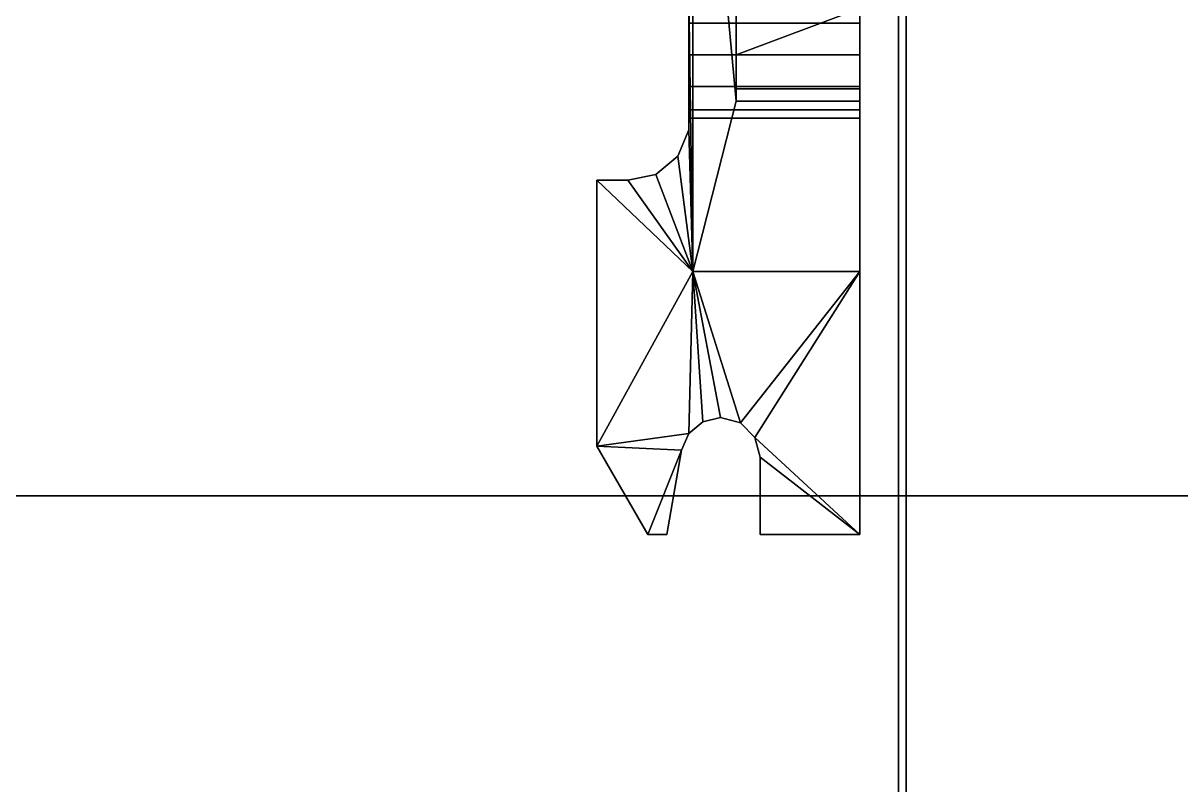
# Model space of a CAD drawing. Extents: x -1998 to 40, y -600 to 0.
# Drawn here: x -1028.88 to -991.46, y -421.34 to -396.73 of the extents above; entities that cross this region are included whole.
import ezdxf

# ---------------------------------------------------------------- set-up
doc = ezdxf.new("R2010")
doc.units = 0

# ---------------------------------------------------------------- blocks, each defined once
blk = doc.blocks.new('rack tv terrero.bajo.Suelo1', base_point=(20, 20))
at = {"layer": 'e-cerezo locarno H1632', "color": 0}
for points in [[(20, 20), (20, 432), (1500, 432), (1500, 20)], [(20, 20, 18), (20, 432, 18), (1500, 432, 18), (1500, 20, 18)]]:
    blk.add_3dface(points, dxfattribs=at)
blk = doc.blocks.new('rack tv terrero.bajo.Suelo')
at = {"layer": 'e-cerezo locarno H1632'}
blk.add_blockref('rack tv terrero.bajo.Suelo1', (20, 20), dxfattribs=at)
blk = doc.blocks.new('rack tv terrero.bajo.Techo1', base_point=(1500, 0, 600))
at = {"layer": 'e-cerezo locarno H1632', "color": 0}
for points in [[(1500, 0, 600), (1500, 432, 600), (0, 432, 600), (0, 0, 600)], [(1500, 0, 582), (1500, 432, 582), (0, 432, 582), (0, 0, 582)]]:
    blk.add_3dface(points, dxfattribs=at)
blk = doc.blocks.new('rack tv terrero.bajo.Techo')
at = {"layer": 'e-cerezo locarno H1632'}
blk.add_blockref('rack tv terrero.bajo.Techo1', (1500, 0, 600), dxfattribs=at)
blk = doc.blocks.new('rack tv terrero.bajo.Est  F [1]1', base_point=(38, 20, 404))
at = {"layer": 'e-cerezo locarno H1632', "color": 0}
for points in [[(38, 20, 404), (1482, 20, 404), (1482, 432, 404), (38, 432, 404)], [(38, 20, 422), (1482, 20, 422), (1482, 432, 422), (38, 432, 422)]]:
    blk.add_3dface(points, dxfattribs=at)
blk = doc.blocks.new('rack tv terrero.bajo.Est  F [1]')
at = {"layer": 'e-cerezo locarno H1632'}
blk.add_blockref('rack tv terrero.bajo.Est  F [1]1', (38, 20, 404), dxfattribs=at)
blk = doc.blocks.new('rack tv terrero.bajo.Div V [2]1', base_point=(997.667, 20, 404))
at = {"layer": 'e-cerezo locarno H1632', "color": 0}
for points in [[(997.667, 20, 404), (997.667, 20, 18), (997.667, 432, 18), (997.667, 432, 404)], [(997.667, 20, 18), (1015.667, 20, 18), (1015.667, 432, 18), (997.667, 432, 18)], [(997.667, 432, 404), (1015.667, 432, 404), (1015.667, 20, 404), (997.667, 20, 404)]]:
    blk.add_3dface(points, dxfattribs=at)
blk = doc.blocks.new('rack tv terrero.bajo.Div V [2]4', base_point=(996.167, 62.75, 327.5))
at = {"layer": 'ACCESSORY', "color": 0, "invisible_edges": 8}
for points in [[(990.633, 54.667, 307.5), (990.767, 73.25, 307.5), (990.767, 45.25, 307.5), (990.633, 54.667, 307.5)], [(990.767, 73.25, 296.5), (990.633, 54.667, 296.5), (990.767, 45.25, 296.5), (990.767, 73.25, 296.5)], [(990.767, 73.25, 307.5), (990.767, 65.75, 310.5), (990.767, 45.25, 307.5), (990.767, 73.25, 307.5)], [(990.767, 73.25, 296.5), (990.767, 45.25, 296.5), (990.767, 65.75, 293.5), (990.767, 73.25, 296.5)], [(992.167, 50.75, 310.5), (990.767, 45.25, 310.5), (990.767, 65.75, 310.5), (992.167, 50.75, 310.5)], [(990.767, 45.25, 310.5), (990.767, 45.25, 307.5), (990.767, 65.75, 310.5), (990.767, 45.25, 310.5)], [(992.167, 65.75, 310.5), (992.167, 50.75, 310.5), (990.767, 65.75, 310.5), (992.167, 65.75, 310.5)], [(990.767, 45.25, 296.5), (990.767, 45.25, 293.5), (990.767, 65.75, 293.5), (990.767, 45.25, 296.5)], [(992.167, 65.75, 293.5), (990.767, 65.75, 293.5), (992.167, 50.75, 293.5), (992.167, 65.75, 293.5)], [(990.767, 65.75, 293.5), (990.767, 45.25, 293.5), (992.167, 50.75, 293.5), (990.767, 65.75, 293.5)], [(992.167, 65.75, 310.5), (992.167, 58.25, 313.25), (992.167, 50.75, 310.5), (992.167, 65.75, 310.5)], [(992.167, 50.75, 293.5), (992.167, 58.25, 290.75), (992.167, 65.75, 293.5), (992.167, 50.75, 293.5)], [(992.167, 58.25, 313.25), (992.167, 55.875, 313.886), (992.167, 50.75, 310.5), (992.167, 58.25, 313.25)], [(992.167, 55.875, 290.114), (992.167, 58.25, 290.75), (992.167, 50.75, 293.5), (992.167, 55.875, 290.114)], [(996.167, 52.25, 327.098), (996.167, 53.75, 327.5), (996.167, 56.7, 320.685), (996.167, 52.25, 327.098)], [(996.167, 51.152, 326), (996.167, 52.25, 327.098), (996.167, 56.7, 320.685), (996.167, 51.152, 326)], [(996.167, 51.152, 326), (996.167, 56.7, 320.685), (996.167, 50.75, 324.5), (996.167, 51.152, 326)], [(996.167, 56.7, 320.685), (996.167, 55.565, 319.55), (996.167, 50.75, 324.5), (996.167, 56.7, 320.685)], [(996.167, 55.565, 316.45), (996.167, 56.7, 315.315), (996.167, 50.75, 310.5), (996.167, 55.565, 316.45)], [(996.167, 50.75, 310.5), (996.167, 56.7, 315.315), (996.167, 53.275, 305.775), (996.167, 50.75, 310.5)], [(996.167, 53.275, 298.225), (996.167, 56.7, 288.685), (996.167, 50.75, 293.5), (996.167, 53.275, 298.225)], [(996.167, 56.7, 288.685), (996.167, 55.565, 287.55), (996.167, 50.75, 293.5), (996.167, 56.7, 288.685)], [(996.167, 55.565, 284.45), (996.167, 56.7, 283.315), (996.167, 50.75, 279.5), (996.167, 55.565, 284.45)], [(996.167, 50.75, 279.5), (996.167, 56.7, 283.315), (996.167, 53.75, 276.5), (996.167, 50.75, 279.5)], [(992.167, 52.25, 327.098), (992.167, 55.875, 322.114), (992.167, 53.75, 327.5), (992.167, 52.25, 327.098)], [(992.167, 52.25, 327.098), (992.167, 51.152, 326), (992.167, 55.875, 322.114), (992.167, 52.25, 327.098)], [(992.167, 51.152, 326), (992.167, 50.75, 324.5), (992.167, 55.875, 322.114), (992.167, 51.152, 326)], [(992.167, 54.136, 320.375), (992.167, 55.875, 322.114), (992.167, 50.75, 324.5), (992.167, 54.136, 320.375)], [(992.167, 55.875, 313.886), (992.167, 54.136, 315.625), (992.167, 50.75, 310.5), (992.167, 55.875, 313.886)], [(992.167, 54.136, 288.375), (992.167, 55.875, 290.114), (992.167, 50.75, 293.5), (992.167, 54.136, 288.375)], [(992.167, 55.875, 281.886), (992.167, 54.136, 283.625), (992.167, 50.75, 279.5), (992.167, 55.875, 281.886)], [(992.167, 51.152, 278), (992.167, 55.875, 281.886), (992.167, 50.75, 279.5), (992.167, 51.152, 278)], [(992.167, 51.152, 278), (992.167, 52.25, 276.902), (992.167, 55.875, 281.886), (992.167, 51.152, 278)], [(992.167, 52.25, 276.902), (992.167, 53.75, 276.5), (992.167, 55.875, 281.886), (992.167, 52.25, 276.902)], [(996.167, 55.565, 319.55), (996.167, 55.15, 318), (996.167, 50.75, 324.5), (996.167, 55.565, 319.55)], [(996.167, 55.15, 318), (996.167, 55.565, 316.45), (996.167, 50.75, 310.5), (996.167, 55.15, 318)], [(996.167, 50.75, 293.5), (996.167, 55.565, 287.55), (996.167, 55.15, 286), (996.167, 50.75, 293.5)], [(996.167, 55.15, 286), (996.167, 55.565, 284.45), (996.167, 50.75, 279.5), (996.167, 55.15, 286)], [(996.167, 50.75, 324.5), (996.167, 55.15, 318), (996.167, 50.75, 310.5), (996.167, 50.75, 324.5)], [(996.167, 50.75, 293.5), (996.167, 55.15, 286), (996.167, 50.75, 279.5), (996.167, 50.75, 293.5)], [(990.633, 49.833, 307.5), (990.633, 54.667, 307.5), (990.767, 45.25, 307.5), (990.633, 49.833, 307.5)], [(990.633, 49.833, 307.5), (990.633, 52.25, 306.05), (990.633, 54.667, 307.5), (990.633, 49.833, 307.5)], [(990.633, 52.25, 306.05), (990.633, 53.275, 305.775), (990.633, 54.667, 307.5), (990.633, 52.25, 306.05)], [(990.633, 53.275, 298.225), (990.633, 52.25, 297.95), (990.633, 54.667, 296.5), (990.633, 53.275, 298.225)], [(990.633, 54.667, 296.5), (990.633, 52.25, 297.95), (990.633, 49.833, 296.5), (990.633, 54.667, 296.5)], [(990.633, 54.667, 296.5), (990.633, 49.833, 296.5), (990.767, 45.25, 296.5), (990.633, 54.667, 296.5)], [(992.167, 53.5, 318), (992.167, 54.136, 320.375), (992.167, 50.75, 324.5), (992.167, 53.5, 318)], [(992.167, 54.136, 315.625), (992.167, 53.5, 318), (992.167, 50.75, 310.5), (992.167, 54.136, 315.625)], [(992.167, 53.5, 286), (992.167, 54.136, 288.375), (992.167, 50.75, 293.5), (992.167, 53.5, 286)], [(992.167, 54.136, 283.625), (992.167, 53.5, 286), (992.167, 50.75, 279.5), (992.167, 54.136, 283.625)], [(992.167, 53.75, 327.5), (996.167, 53.75, 327.5), (992.167, 52.25, 327.098), (992.167, 53.75, 327.5)], [(996.167, 53.75, 327.5), (996.167, 52.25, 327.098), (992.167, 52.25, 327.098), (996.167, 53.75, 327.5)], [(996.167, 51.152, 278), (996.167, 50.75, 279.5), (996.167, 53.75, 276.5), (996.167, 51.152, 278)], [(996.167, 52.25, 276.902), (996.167, 51.152, 278), (996.167, 53.75, 276.5), (996.167, 52.25, 276.902)], [(992.167, 50.75, 310.5), (992.167, 53.5, 318), (992.167, 50.75, 324.5), (992.167, 50.75, 310.5)], [(992.167, 50.75, 279.5), (992.167, 53.5, 286), (992.167, 50.75, 293.5), (992.167, 50.75, 279.5)], [(996.167, 52.25, 306.05), (996.167, 50.75, 310.5), (996.167, 53.275, 305.775), (996.167, 52.25, 306.05)], [(996.167, 53.275, 298.225), (996.167, 50.75, 293.5), (996.167, 52.25, 297.95), (996.167, 53.275, 298.225)], [(990.633, 51.225, 305.775), (990.633, 52.25, 306.05), (990.633, 49.833, 307.5), (990.633, 51.225, 305.775)], [(990.633, 52.25, 297.95), (990.633, 51.225, 298.225), (990.633, 49.833, 296.5), (990.633, 52.25, 297.95)], [(996.167, 52.25, 306.05), (996.167, 51.225, 305.775), (996.167, 50.75, 310.5), (996.167, 52.25, 306.05)], [(996.167, 52.25, 297.95), (996.167, 50.75, 293.5), (996.167, 51.225, 298.225), (996.167, 52.25, 297.95)], [(990.633, 50.475, 305.025), (990.633, 51.225, 305.775), (990.633, 49.833, 307.5), (990.633, 50.475, 305.025)], [(990.633, 50.475, 298.975), (990.633, 49.833, 296.5), (990.633, 51.225, 298.225), (990.633, 50.475, 298.975)], [(996.167, 50.75, 310.5), (996.167, 51.225, 305.775), (996.167, 45.25, 307.5), (996.167, 50.75, 310.5)], [(996.167, 51.225, 305.775), (996.167, 50.475, 305.025), (996.167, 45.25, 307.5), (996.167, 51.225, 305.775)], [(996.167, 50.475, 298.975), (996.167, 51.225, 298.225), (996.167, 45.25, 296.5), (996.167, 50.475, 298.975)], [(996.167, 45.25, 296.5), (996.167, 51.225, 298.225), (996.167, 50.75, 293.5), (996.167, 45.25, 296.5)], [(996.167, 45.25, 310.5), (996.167, 50.75, 310.5), (996.167, 45.25, 307.5), (996.167, 45.25, 310.5)], [(996.167, 45.25, 293.5), (996.167, 45.25, 296.5), (996.167, 50.75, 293.5), (996.167, 45.25, 293.5)], [(990.633, 50.2, 304), (990.633, 50.475, 305.025), (990.633, 49.833, 307.5), (990.633, 50.2, 304)], [(990.633, 50.475, 298.975), (990.633, 50.2, 300), (990.633, 49.833, 296.5), (990.633, 50.475, 298.975)], [(990.633, 49.833, 296.5), (990.633, 50.2, 304), (990.633, 49.833, 307.5), (990.633, 49.833, 296.5)], [(990.633, 50.2, 304), (990.633, 49.833, 296.5), (990.633, 50.2, 300), (990.633, 50.2, 304)], [(996.167, 50.2, 304), (996.167, 45.25, 307.5), (996.167, 50.475, 305.025), (996.167, 50.2, 304)], [(996.167, 50.2, 300), (996.167, 50.475, 298.975), (996.167, 45.25, 296.5), (996.167, 50.2, 300)], [(996.167, 50.2, 304), (996.167, 45.25, 296.5), (996.167, 45.25, 307.5), (996.167, 50.2, 304)], [(996.167, 50.2, 304), (996.167, 50.2, 300), (996.167, 45.25, 296.5), (996.167, 50.2, 304)], [(990.283, 48.977, 307.5), (990.633, 49.833, 307.5), (990.767, 45.25, 307.5), (990.283, 48.977, 307.5)], [(990.633, 49.833, 296.5), (990.283, 48.977, 296.5), (990.767, 45.25, 296.5), (990.633, 49.833, 296.5)], [(989.572, 48.387, 307.5), (990.283, 48.977, 307.5), (990.767, 45.25, 307.5), (989.572, 48.387, 307.5)], [(990.283, 48.977, 296.5), (989.572, 48.387, 296.5), (990.767, 45.25, 296.5), (990.283, 48.977, 296.5)], [(988.667, 48.2, 307.5), (989.572, 48.387, 307.5), (990.767, 45.25, 307.5), (988.667, 48.2, 307.5)], [(989.572, 48.387, 296.5), (988.667, 48.2, 296.5), (990.767, 45.25, 296.5), (989.572, 48.387, 296.5)], [(987.667, 48.2, 307.5), (990.767, 45.25, 307.5), (987.667, 39.608, 307.5), (987.667, 48.2, 307.5)], [(987.667, 48.2, 296.5), (987.667, 48.2, 307.5), (987.667, 39.608, 307.5), (987.667, 48.2, 296.5)], [(987.667, 48.2, 307.5), (988.667, 48.2, 307.5), (990.767, 45.25, 307.5), (987.667, 48.2, 307.5)], [(987.667, 39.608, 296.5), (987.667, 48.2, 296.5), (987.667, 39.608, 307.5), (987.667, 39.608, 296.5)], [(987.667, 48.2, 296.5), (987.667, 39.608, 296.5), (990.767, 45.25, 296.5), (987.667, 48.2, 296.5)], [(988.667, 48.2, 296.5), (987.667, 48.2, 296.5), (990.767, 45.25, 296.5), (988.667, 48.2, 296.5)], [(990.767, 45.25, 307.5), (990.64, 40.014, 307.5), (987.667, 39.608, 307.5), (990.767, 45.25, 307.5)], [(987.667, 39.608, 296.5), (990.64, 40.014, 296.5), (990.767, 45.25, 296.5), (987.667, 39.608, 296.5)], [(991.092, 40.394, 307.5), (990.64, 40.014, 307.5), (990.767, 45.25, 307.5), (991.092, 40.394, 307.5)], [(991.092, 40.394, 296.5), (990.767, 45.25, 296.5), (990.64, 40.014, 296.5), (991.092, 40.394, 296.5)], [(996.167, 45.25, 307.5), (992.307, 40.359, 307.5), (990.767, 45.25, 307.5), (996.167, 45.25, 307.5)], [(992.307, 40.359, 307.5), (991.667, 40.53, 307.5), (990.767, 45.25, 307.5), (992.307, 40.359, 307.5)], [(991.667, 40.53, 307.5), (991.092, 40.394, 307.5), (990.767, 45.25, 307.5), (991.667, 40.53, 307.5)], [(990.767, 45.25, 296.5), (992.307, 40.359, 296.5), (996.167, 45.25, 296.5), (990.767, 45.25, 296.5)], [(991.667, 40.53, 296.5), (992.307, 40.359, 296.5), (990.767, 45.25, 296.5), (991.667, 40.53, 296.5)], [(991.092, 40.394, 296.5), (991.667, 40.53, 296.5), (990.767, 45.25, 296.5), (991.092, 40.394, 296.5)], [(992.307, 40.359, 307.5), (996.167, 45.25, 307.5), (992.775, 39.89, 307.5), (992.307, 40.359, 307.5)], [(992.775, 39.89, 296.5), (996.167, 45.25, 296.5), (992.307, 40.359, 296.5), (992.775, 39.89, 296.5)], [(996.167, 36.75, 307.5), (992.775, 39.89, 307.5), (996.167, 45.25, 307.5), (996.167, 36.75, 307.5)], [(996.167, 36.75, 296.5), (996.167, 45.25, 296.5), (992.775, 39.89, 296.5), (996.167, 36.75, 296.5)], [(996.167, 36.75, 307.5), (996.167, 45.25, 307.5), (996.167, 45.25, 296.5), (996.167, 36.75, 307.5)], [(996.167, 36.75, 296.5), (996.167, 36.75, 307.5), (996.167, 45.25, 296.5), (996.167, 36.75, 296.5)], [(990.406, 39.472, 307.5), (987.667, 39.608, 307.5), (990.64, 40.014, 307.5), (990.406, 39.472, 307.5)], [(990.406, 39.472, 296.5), (990.64, 40.014, 296.5), (987.667, 39.608, 296.5), (990.406, 39.472, 296.5)], [(992.947, 39.25, 307.5), (992.775, 39.89, 307.5), (996.167, 36.75, 307.5), (992.947, 39.25, 307.5)], [(992.947, 39.25, 296.5), (996.167, 36.75, 296.5), (992.775, 39.89, 296.5), (992.947, 39.25, 296.5)], [(989.317, 36.75, 307.5), (987.667, 39.608, 307.5), (990.406, 39.472, 307.5), (989.317, 36.75, 307.5)], [(989.317, 36.75, 296.5), (990.406, 39.472, 296.5), (987.667, 39.608, 296.5), (989.317, 36.75, 296.5)], [(989.926, 36.75, 307.5), (989.317, 36.75, 307.5), (990.406, 39.472, 307.5), (989.926, 36.75, 307.5)], [(989.926, 36.75, 296.5), (990.406, 39.472, 296.5), (989.317, 36.75, 296.5), (989.926, 36.75, 296.5)], [(992.947, 36.75, 307.5), (992.947, 39.25, 307.5), (996.167, 36.75, 307.5), (992.947, 36.75, 307.5)], [(992.947, 39.25, 296.5), (992.947, 36.75, 296.5), (996.167, 36.75, 296.5), (992.947, 39.25, 296.5)], [(989.926, 36.75, 307.5), (989.926, 36.75, 296.5), (989.317, 36.75, 307.5), (989.926, 36.75, 307.5)], [(989.926, 36.75, 296.5), (989.317, 36.75, 296.5), (989.317, 36.75, 307.5), (989.926, 36.75, 296.5)], [(992.947, 36.75, 307.5), (996.167, 36.75, 307.5), (996.167, 36.75, 296.5), (992.947, 36.75, 307.5)], [(992.947, 36.75, 296.5), (992.947, 36.75, 307.5), (996.167, 36.75, 296.5), (992.947, 36.75, 296.5)]]:
    blk.add_3dface(points, dxfattribs=at)
at = {"layer": 'ACCESSORY', "color": 0}
for points in [[(996.167, 52.25, 276.902), (996.167, 53.75, 276.5), (992.167, 53.75, 276.5), (992.167, 52.25, 276.902)], [(996.167, 52.25, 306.05), (996.167, 53.275, 305.775), (990.633, 53.275, 305.775), (990.633, 52.25, 306.05)], [(990.633, 53.275, 298.225), (996.167, 53.275, 298.225), (996.167, 52.25, 297.95), (990.633, 52.25, 297.95)], [(996.167, 51.225, 305.775), (996.167, 52.25, 306.05), (990.633, 52.25, 306.05), (990.633, 51.225, 305.775)], [(990.633, 52.25, 297.95), (996.167, 52.25, 297.95), (996.167, 51.225, 298.225), (990.633, 51.225, 298.225)], [(996.167, 52.25, 327.098), (996.167, 51.152, 326), (992.167, 51.152, 326), (992.167, 52.25, 327.098)], [(996.167, 51.152, 278), (996.167, 52.25, 276.902), (992.167, 52.25, 276.902), (992.167, 51.152, 278)], [(996.167, 50.475, 305.025), (996.167, 51.225, 305.775), (990.633, 51.225, 305.775), (990.633, 50.475, 305.025)], [(990.633, 51.225, 298.225), (996.167, 51.225, 298.225), (996.167, 50.475, 298.975), (990.633, 50.475, 298.975)], [(996.167, 51.152, 326), (996.167, 50.75, 324.5), (992.167, 50.75, 324.5), (992.167, 51.152, 326)], [(992.167, 50.75, 279.5), (996.167, 50.75, 279.5), (996.167, 51.152, 278), (992.167, 51.152, 278)], [(992.167, 50.75, 310.5), (996.167, 50.75, 310.5), (996.167, 45.25, 310.5), (990.767, 45.25, 310.5)], [(996.167, 45.25, 293.5), (996.167, 50.75, 293.5), (992.167, 50.75, 293.5), (990.767, 45.25, 293.5)], [(996.167, 50.75, 310.5), (992.167, 50.75, 310.5), (992.167, 50.75, 324.5), (996.167, 50.75, 324.5)], [(996.167, 50.75, 293.5), (996.167, 50.75, 279.5), (992.167, 50.75, 279.5), (992.167, 50.75, 293.5)], [(996.167, 50.2, 304), (996.167, 50.475, 305.025), (990.633, 50.475, 305.025), (990.633, 50.2, 304)], [(990.633, 50.475, 298.975), (996.167, 50.475, 298.975), (996.167, 50.2, 300), (990.633, 50.2, 300)], [(996.167, 50.2, 300), (996.167, 50.2, 304), (990.633, 50.2, 304), (990.633, 50.2, 300)], [(990.633, 49.833, 296.5), (990.633, 49.833, 307.5), (990.283, 48.977, 307.5), (990.283, 48.977, 296.5)], [(990.283, 48.977, 296.5), (990.283, 48.977, 307.5), (989.572, 48.387, 307.5), (989.572, 48.387, 296.5)], [(989.572, 48.387, 296.5), (989.572, 48.387, 307.5), (988.667, 48.2, 307.5), (988.667, 48.2, 296.5)], [(988.667, 48.2, 296.5), (988.667, 48.2, 307.5), (987.667, 48.2, 307.5), (987.667, 48.2, 296.5)], [(996.167, 45.25, 307.5), (990.767, 45.25, 307.5), (990.767, 45.25, 310.5), (996.167, 45.25, 310.5)], [(996.167, 45.25, 296.5), (996.167, 45.25, 293.5), (990.767, 45.25, 293.5), (990.767, 45.25, 296.5)], [(991.092, 40.394, 307.5), (991.667, 40.53, 307.5), (991.667, 40.53, 296.5), (991.092, 40.394, 296.5)], [(992.307, 40.359, 296.5), (991.667, 40.53, 296.5), (991.667, 40.53, 307.5), (992.307, 40.359, 307.5)], [(991.092, 40.394, 307.5), (991.092, 40.394, 296.5), (990.64, 40.014, 296.5), (990.64, 40.014, 307.5)], [(992.775, 39.89, 296.5), (992.307, 40.359, 296.5), (992.307, 40.359, 307.5), (992.775, 39.89, 307.5)], [(990.64, 40.014, 307.5), (990.64, 40.014, 296.5), (990.406, 39.472, 296.5), (990.406, 39.472, 307.5)], [(992.947, 39.25, 296.5), (992.775, 39.89, 296.5), (992.775, 39.89, 307.5), (992.947, 39.25, 307.5)], [(989.317, 36.75, 307.5), (989.317, 36.75, 296.5), (987.667, 39.608, 296.5), (987.667, 39.608, 307.5)], [(990.406, 39.472, 307.5), (990.406, 39.472, 296.5), (989.926, 36.75, 296.5), (989.926, 36.75, 307.5)], [(992.947, 36.75, 296.5), (992.947, 39.25, 296.5), (992.947, 39.25, 307.5), (992.947, 36.75, 307.5)]]:
    blk.add_3dface(points, dxfattribs=at)
blk = doc.blocks.new('rack tv terrero.bajo.Div V [2]5', base_point=(996.167, 62.75, 145.5))
at = {"layer": 'ACCESSORY', "color": 0, "invisible_edges": 8}
for points in [[(990.633, 54.667, 125.5), (990.767, 73.25, 125.5), (990.767, 45.25, 125.5), (990.633, 54.667, 125.5)], [(990.767, 73.25, 114.5), (990.633, 54.667, 114.5), (990.767, 45.25, 114.5), (990.767, 73.25, 114.5)], [(990.767, 73.25, 125.5), (990.767, 65.75, 128.5), (990.767, 45.25, 125.5), (990.767, 73.25, 125.5)], [(990.767, 73.25, 114.5), (990.767, 45.25, 114.5), (990.767, 65.75, 111.5), (990.767, 73.25, 114.5)], [(992.167, 50.75, 128.5), (990.767, 45.25, 128.5), (990.767, 65.75, 128.5), (992.167, 50.75, 128.5)], [(990.767, 45.25, 128.5), (990.767, 45.25, 125.5), (990.767, 65.75, 128.5), (990.767, 45.25, 128.5)], [(992.167, 65.75, 128.5), (992.167, 50.75, 128.5), (990.767, 65.75, 128.5), (992.167, 65.75, 128.5)], [(990.767, 45.25, 114.5), (990.767, 45.25, 111.5), (990.767, 65.75, 111.5), (990.767, 45.25, 114.5)], [(992.167, 65.75, 111.5), (990.767, 65.75, 111.5), (992.167, 50.75, 111.5), (992.167, 65.75, 111.5)], [(990.767, 65.75, 111.5), (990.767, 45.25, 111.5), (992.167, 50.75, 111.5), (990.767, 65.75, 111.5)], [(992.167, 65.75, 128.5), (992.167, 58.25, 131.25), (992.167, 50.75, 128.5), (992.167, 65.75, 128.5)], [(992.167, 50.75, 111.5), (992.167, 58.25, 108.75), (992.167, 65.75, 111.5), (992.167, 50.75, 111.5)], [(992.167, 58.25, 131.25), (992.167, 55.875, 131.886), (992.167, 50.75, 128.5), (992.167, 58.25, 131.25)], [(992.167, 55.875, 108.114), (992.167, 58.25, 108.75), (992.167, 50.75, 111.5), (992.167, 55.875, 108.114)], [(996.167, 52.25, 145.098), (996.167, 53.75, 145.5), (996.167, 56.7, 138.685), (996.167, 52.25, 145.098)], [(996.167, 51.152, 144), (996.167, 52.25, 145.098), (996.167, 56.7, 138.685), (996.167, 51.152, 144)], [(996.167, 51.152, 144), (996.167, 56.7, 138.685), (996.167, 50.75, 142.5), (996.167, 51.152, 144)], [(996.167, 56.7, 138.685), (996.167, 55.565, 137.55), (996.167, 50.75, 142.5), (996.167, 56.7, 138.685)], [(996.167, 55.565, 134.45), (996.167, 56.7, 133.315), (996.167, 50.75, 128.5), (996.167, 55.565, 134.45)], [(996.167, 50.75, 128.5), (996.167, 56.7, 133.315), (996.167, 53.275, 123.775), (996.167, 50.75, 128.5)], [(996.167, 53.275, 116.225), (996.167, 56.7, 106.685), (996.167, 50.75, 111.5), (996.167, 53.275, 116.225)], [(996.167, 56.7, 106.685), (996.167, 55.565, 105.55), (996.167, 50.75, 111.5), (996.167, 56.7, 106.685)], [(996.167, 55.565, 102.45), (996.167, 56.7, 101.315), (996.167, 50.75, 97.5), (996.167, 55.565, 102.45)], [(996.167, 50.75, 97.5), (996.167, 56.7, 101.315), (996.167, 53.75, 94.5), (996.167, 50.75, 97.5)], [(992.167, 52.25, 145.098), (992.167, 55.875, 140.114), (992.167, 53.75, 145.5), (992.167, 52.25, 145.098)], [(992.167, 52.25, 145.098), (992.167, 51.152, 144), (992.167, 55.875, 140.114), (992.167, 52.25, 145.098)], [(992.167, 51.152, 144), (992.167, 50.75, 142.5), (992.167, 55.875, 140.114), (992.167, 51.152, 144)], [(992.167, 54.136, 138.375), (992.167, 55.875, 140.114), (992.167, 50.75, 142.5), (992.167, 54.136, 138.375)], [(992.167, 55.875, 131.886), (992.167, 54.136, 133.625), (992.167, 50.75, 128.5), (992.167, 55.875, 131.886)], [(992.167, 54.136, 106.375), (992.167, 55.875, 108.114), (992.167, 50.75, 111.5), (992.167, 54.136, 106.375)], [(992.167, 55.875, 99.886), (992.167, 54.136, 101.625), (992.167, 50.75, 97.5), (992.167, 55.875, 99.886)], [(992.167, 51.152, 96), (992.167, 55.875, 99.886), (992.167, 50.75, 97.5), (992.167, 51.152, 96)], [(992.167, 51.152, 96), (992.167, 52.25, 94.902), (992.167, 55.875, 99.886), (992.167, 51.152, 96)], [(992.167, 52.25, 94.902), (992.167, 53.75, 94.5), (992.167, 55.875, 99.886), (992.167, 52.25, 94.902)], [(996.167, 55.565, 137.55), (996.167, 55.15, 136), (996.167, 50.75, 142.5), (996.167, 55.565, 137.55)], [(996.167, 55.15, 136), (996.167, 55.565, 134.45), (996.167, 50.75, 128.5), (996.167, 55.15, 136)], [(996.167, 50.75, 111.5), (996.167, 55.565, 105.55), (996.167, 55.15, 104), (996.167, 50.75, 111.5)], [(996.167, 55.15, 104), (996.167, 55.565, 102.45), (996.167, 50.75, 97.5), (996.167, 55.15, 104)], [(996.167, 50.75, 142.5), (996.167, 55.15, 136), (996.167, 50.75, 128.5), (996.167, 50.75, 142.5)], [(996.167, 50.75, 111.5), (996.167, 55.15, 104), (996.167, 50.75, 97.5), (996.167, 50.75, 111.5)], [(990.633, 49.833, 125.5), (990.633, 54.667, 125.5), (990.767, 45.25, 125.5), (990.633, 49.833, 125.5)], [(990.633, 49.833, 125.5), (990.633, 52.25, 124.05), (990.633, 54.667, 125.5), (990.633, 49.833, 125.5)], [(990.633, 52.25, 124.05), (990.633, 53.275, 123.775), (990.633, 54.667, 125.5), (990.633, 52.25, 124.05)], [(990.633, 53.275, 116.225), (990.633, 52.25, 115.95), (990.633, 54.667, 114.5), (990.633, 53.275, 116.225)], [(990.633, 54.667, 114.5), (990.633, 52.25, 115.95), (990.633, 49.833, 114.5), (990.633, 54.667, 114.5)], [(990.633, 54.667, 114.5), (990.633, 49.833, 114.5), (990.767, 45.25, 114.5), (990.633, 54.667, 114.5)], [(992.167, 53.5, 136), (992.167, 54.136, 138.375), (992.167, 50.75, 142.5), (992.167, 53.5, 136)], [(992.167, 54.136, 133.625), (992.167, 53.5, 136), (992.167, 50.75, 128.5), (992.167, 54.136, 133.625)], [(992.167, 53.5, 104), (992.167, 54.136, 106.375), (992.167, 50.75, 111.5), (992.167, 53.5, 104)], [(992.167, 54.136, 101.625), (992.167, 53.5, 104), (992.167, 50.75, 97.5), (992.167, 54.136, 101.625)], [(992.167, 53.75, 145.5), (996.167, 53.75, 145.5), (992.167, 52.25, 145.098), (992.167, 53.75, 145.5)], [(996.167, 53.75, 145.5), (996.167, 52.25, 145.098), (992.167, 52.25, 145.098), (996.167, 53.75, 145.5)], [(996.167, 51.152, 96), (996.167, 50.75, 97.5), (996.167, 53.75, 94.5), (996.167, 51.152, 96)], [(996.167, 52.25, 94.902), (996.167, 51.152, 96), (996.167, 53.75, 94.5), (996.167, 52.25, 94.902)], [(992.167, 50.75, 128.5), (992.167, 53.5, 136), (992.167, 50.75, 142.5), (992.167, 50.75, 128.5)], [(992.167, 50.75, 97.5), (992.167, 53.5, 104), (992.167, 50.75, 111.5), (992.167, 50.75, 97.5)], [(996.167, 52.25, 124.05), (996.167, 50.75, 128.5), (996.167, 53.275, 123.775), (996.167, 52.25, 124.05)], [(996.167, 53.275, 116.225), (996.167, 50.75, 111.5), (996.167, 52.25, 115.95), (996.167, 53.275, 116.225)], [(990.633, 51.225, 123.775), (990.633, 52.25, 124.05), (990.633, 49.833, 125.5), (990.633, 51.225, 123.775)], [(990.633, 52.25, 115.95), (990.633, 51.225, 116.225), (990.633, 49.833, 114.5), (990.633, 52.25, 115.95)], [(996.167, 52.25, 124.05), (996.167, 51.225, 123.775), (996.167, 50.75, 128.5), (996.167, 52.25, 124.05)], [(996.167, 52.25, 115.95), (996.167, 50.75, 111.5), (996.167, 51.225, 116.225), (996.167, 52.25, 115.95)], [(990.633, 50.475, 123.025), (990.633, 51.225, 123.775), (990.633, 49.833, 125.5), (990.633, 50.475, 123.025)], [(990.633, 50.475, 116.975), (990.633, 49.833, 114.5), (990.633, 51.225, 116.225), (990.633, 50.475, 116.975)], [(996.167, 50.75, 128.5), (996.167, 51.225, 123.775), (996.167, 45.25, 125.5), (996.167, 50.75, 128.5)], [(996.167, 51.225, 123.775), (996.167, 50.475, 123.025), (996.167, 45.25, 125.5), (996.167, 51.225, 123.775)], [(996.167, 50.475, 116.975), (996.167, 51.225, 116.225), (996.167, 45.25, 114.5), (996.167, 50.475, 116.975)], [(996.167, 45.25, 114.5), (996.167, 51.225, 116.225), (996.167, 50.75, 111.5), (996.167, 45.25, 114.5)], [(996.167, 45.25, 128.5), (996.167, 50.75, 128.5), (996.167, 45.25, 125.5), (996.167, 45.25, 128.5)], [(996.167, 45.25, 111.5), (996.167, 45.25, 114.5), (996.167, 50.75, 111.5), (996.167, 45.25, 111.5)], [(990.633, 50.2, 122), (990.633, 50.475, 123.025), (990.633, 49.833, 125.5), (990.633, 50.2, 122)], [(990.633, 50.475, 116.975), (990.633, 50.2, 118), (990.633, 49.833, 114.5), (990.633, 50.475, 116.975)], [(990.633, 49.833, 114.5), (990.633, 50.2, 122), (990.633, 49.833, 125.5), (990.633, 49.833, 114.5)], [(990.633, 50.2, 122), (990.633, 49.833, 114.5), (990.633, 50.2, 118), (990.633, 50.2, 122)], [(996.167, 50.2, 122), (996.167, 45.25, 125.5), (996.167, 50.475, 123.025), (996.167, 50.2, 122)], [(996.167, 50.2, 118), (996.167, 50.475, 116.975), (996.167, 45.25, 114.5), (996.167, 50.2, 118)], [(996.167, 50.2, 122), (996.167, 45.25, 114.5), (996.167, 45.25, 125.5), (996.167, 50.2, 122)], [(996.167, 50.2, 122), (996.167, 50.2, 118), (996.167, 45.25, 114.5), (996.167, 50.2, 122)], [(990.283, 48.977, 125.5), (990.633, 49.833, 125.5), (990.767, 45.25, 125.5), (990.283, 48.977, 125.5)], [(990.633, 49.833, 114.5), (990.283, 48.977, 114.5), (990.767, 45.25, 114.5), (990.633, 49.833, 114.5)], [(989.572, 48.387, 125.5), (990.283, 48.977, 125.5), (990.767, 45.25, 125.5), (989.572, 48.387, 125.5)], [(990.283, 48.977, 114.5), (989.572, 48.387, 114.5), (990.767, 45.25, 114.5), (990.283, 48.977, 114.5)], [(988.667, 48.2, 125.5), (989.572, 48.387, 125.5), (990.767, 45.25, 125.5), (988.667, 48.2, 125.5)], [(989.572, 48.387, 114.5), (988.667, 48.2, 114.5), (990.767, 45.25, 114.5), (989.572, 48.387, 114.5)], [(987.667, 48.2, 125.5), (990.767, 45.25, 125.5), (987.667, 39.608, 125.5), (987.667, 48.2, 125.5)], [(987.667, 48.2, 114.5), (987.667, 48.2, 125.5), (987.667, 39.608, 125.5), (987.667, 48.2, 114.5)], [(987.667, 48.2, 125.5), (988.667, 48.2, 125.5), (990.767, 45.25, 125.5), (987.667, 48.2, 125.5)], [(987.667, 39.608, 114.5), (987.667, 48.2, 114.5), (987.667, 39.608, 125.5), (987.667, 39.608, 114.5)], [(987.667, 48.2, 114.5), (987.667, 39.608, 114.5), (990.767, 45.25, 114.5), (987.667, 48.2, 114.5)], [(988.667, 48.2, 114.5), (987.667, 48.2, 114.5), (990.767, 45.25, 114.5), (988.667, 48.2, 114.5)], [(990.767, 45.25, 125.5), (990.64, 40.014, 125.5), (987.667, 39.608, 125.5), (990.767, 45.25, 125.5)], [(987.667, 39.608, 114.5), (990.64, 40.014, 114.5), (990.767, 45.25, 114.5), (987.667, 39.608, 114.5)], [(991.092, 40.394, 125.5), (990.64, 40.014, 125.5), (990.767, 45.25, 125.5), (991.092, 40.394, 125.5)], [(991.092, 40.394, 114.5), (990.767, 45.25, 114.5), (990.64, 40.014, 114.5), (991.092, 40.394, 114.5)], [(996.167, 45.25, 125.5), (992.307, 40.359, 125.5), (990.767, 45.25, 125.5), (996.167, 45.25, 125.5)], [(992.307, 40.359, 125.5), (991.667, 40.53, 125.5), (990.767, 45.25, 125.5), (992.307, 40.359, 125.5)], [(991.667, 40.53, 125.5), (991.092, 40.394, 125.5), (990.767, 45.25, 125.5), (991.667, 40.53, 125.5)], [(990.767, 45.25, 114.5), (992.307, 40.359, 114.5), (996.167, 45.25, 114.5), (990.767, 45.25, 114.5)], [(991.667, 40.53, 114.5), (992.307, 40.359, 114.5), (990.767, 45.25, 114.5), (991.667, 40.53, 114.5)], [(991.092, 40.394, 114.5), (991.667, 40.53, 114.5), (990.767, 45.25, 114.5), (991.092, 40.394, 114.5)], [(992.307, 40.359, 125.5), (996.167, 45.25, 125.5), (992.775, 39.89, 125.5), (992.307, 40.359, 125.5)], [(992.775, 39.89, 114.5), (996.167, 45.25, 114.5), (992.307, 40.359, 114.5), (992.775, 39.89, 114.5)], [(996.167, 36.75, 125.5), (992.775, 39.89, 125.5), (996.167, 45.25, 125.5), (996.167, 36.75, 125.5)], [(996.167, 36.75, 114.5), (996.167, 45.25, 114.5), (992.775, 39.89, 114.5), (996.167, 36.75, 114.5)], [(996.167, 36.75, 125.5), (996.167, 45.25, 125.5), (996.167, 45.25, 114.5), (996.167, 36.75, 125.5)], [(996.167, 36.75, 114.5), (996.167, 36.75, 125.5), (996.167, 45.25, 114.5), (996.167, 36.75, 114.5)], [(990.406, 39.472, 125.5), (987.667, 39.608, 125.5), (990.64, 40.014, 125.5), (990.406, 39.472, 125.5)], [(990.406, 39.472, 114.5), (990.64, 40.014, 114.5), (987.667, 39.608, 114.5), (990.406, 39.472, 114.5)], [(992.947, 39.25, 125.5), (992.775, 39.89, 125.5), (996.167, 36.75, 125.5), (992.947, 39.25, 125.5)], [(992.947, 39.25, 114.5), (996.167, 36.75, 114.5), (992.775, 39.89, 114.5), (992.947, 39.25, 114.5)], [(989.317, 36.75, 125.5), (987.667, 39.608, 125.5), (990.406, 39.472, 125.5), (989.317, 36.75, 125.5)], [(989.317, 36.75, 114.5), (990.406, 39.472, 114.5), (987.667, 39.608, 114.5), (989.317, 36.75, 114.5)], [(989.926, 36.75, 125.5), (989.317, 36.75, 125.5), (990.406, 39.472, 125.5), (989.926, 36.75, 125.5)], [(989.926, 36.75, 114.5), (990.406, 39.472, 114.5), (989.317, 36.75, 114.5), (989.926, 36.75, 114.5)], [(992.947, 36.75, 125.5), (992.947, 39.25, 125.5), (996.167, 36.75, 125.5), (992.947, 36.75, 125.5)], [(992.947, 39.25, 114.5), (992.947, 36.75, 114.5), (996.167, 36.75, 114.5), (992.947, 39.25, 114.5)], [(989.926, 36.75, 125.5), (989.926, 36.75, 114.5), (989.317, 36.75, 125.5), (989.926, 36.75, 125.5)], [(989.926, 36.75, 114.5), (989.317, 36.75, 114.5), (989.317, 36.75, 125.5), (989.926, 36.75, 114.5)], [(992.947, 36.75, 125.5), (996.167, 36.75, 125.5), (996.167, 36.75, 114.5), (992.947, 36.75, 125.5)], [(992.947, 36.75, 114.5), (992.947, 36.75, 125.5), (996.167, 36.75, 114.5), (992.947, 36.75, 114.5)]]:
    blk.add_3dface(points, dxfattribs=at)
at = {"layer": 'ACCESSORY', "color": 0}
for points in [[(996.167, 52.25, 94.902), (996.167, 53.75, 94.5), (992.167, 53.75, 94.5), (992.167, 52.25, 94.902)], [(996.167, 52.25, 124.05), (996.167, 53.275, 123.775), (990.633, 53.275, 123.775), (990.633, 52.25, 124.05)], [(990.633, 53.275, 116.225), (996.167, 53.275, 116.225), (996.167, 52.25, 115.95), (990.633, 52.25, 115.95)], [(996.167, 51.225, 123.775), (996.167, 52.25, 124.05), (990.633, 52.25, 124.05), (990.633, 51.225, 123.775)], [(990.633, 52.25, 115.95), (996.167, 52.25, 115.95), (996.167, 51.225, 116.225), (990.633, 51.225, 116.225)], [(996.167, 52.25, 145.098), (996.167, 51.152, 144), (992.167, 51.152, 144), (992.167, 52.25, 145.098)], [(996.167, 51.152, 96), (996.167, 52.25, 94.902), (992.167, 52.25, 94.902), (992.167, 51.152, 96)], [(996.167, 50.475, 123.025), (996.167, 51.225, 123.775), (990.633, 51.225, 123.775), (990.633, 50.475, 123.025)], [(990.633, 51.225, 116.225), (996.167, 51.225, 116.225), (996.167, 50.475, 116.975), (990.633, 50.475, 116.975)], [(996.167, 51.152, 144), (996.167, 50.75, 142.5), (992.167, 50.75, 142.5), (992.167, 51.152, 144)], [(992.167, 50.75, 97.5), (996.167, 50.75, 97.5), (996.167, 51.152, 96), (992.167, 51.152, 96)], [(992.167, 50.75, 128.5), (996.167, 50.75, 128.5), (996.167, 45.25, 128.5), (990.767, 45.25, 128.5)], [(996.167, 45.25, 111.5), (996.167, 50.75, 111.5), (992.167, 50.75, 111.5), (990.767, 45.25, 111.5)], [(996.167, 50.75, 128.5), (992.167, 50.75, 128.5), (992.167, 50.75, 142.5), (996.167, 50.75, 142.5)], [(996.167, 50.75, 111.5), (996.167, 50.75, 97.5), (992.167, 50.75, 97.5), (992.167, 50.75, 111.5)], [(996.167, 50.2, 122), (996.167, 50.475, 123.025), (990.633, 50.475, 123.025), (990.633, 50.2, 122)], [(990.633, 50.475, 116.975), (996.167, 50.475, 116.975), (996.167, 50.2, 118), (990.633, 50.2, 118)], [(996.167, 50.2, 118), (996.167, 50.2, 122), (990.633, 50.2, 122), (990.633, 50.2, 118)], [(990.633, 49.833, 114.5), (990.633, 49.833, 125.5), (990.283, 48.977, 125.5), (990.283, 48.977, 114.5)], [(990.283, 48.977, 114.5), (990.283, 48.977, 125.5), (989.572, 48.387, 125.5), (989.572, 48.387, 114.5)], [(989.572, 48.387, 114.5), (989.572, 48.387, 125.5), (988.667, 48.2, 125.5), (988.667, 48.2, 114.5)], [(988.667, 48.2, 114.5), (988.667, 48.2, 125.5), (987.667, 48.2, 125.5), (987.667, 48.2, 114.5)], [(996.167, 45.25, 125.5), (990.767, 45.25, 125.5), (990.767, 45.25, 128.5), (996.167, 45.25, 128.5)], [(996.167, 45.25, 114.5), (996.167, 45.25, 111.5), (990.767, 45.25, 111.5), (990.767, 45.25, 114.5)], [(991.092, 40.394, 125.5), (991.667, 40.53, 125.5), (991.667, 40.53, 114.5), (991.092, 40.394, 114.5)], [(992.307, 40.359, 114.5), (991.667, 40.53, 114.5), (991.667, 40.53, 125.5), (992.307, 40.359, 125.5)], [(991.092, 40.394, 125.5), (991.092, 40.394, 114.5), (990.64, 40.014, 114.5), (990.64, 40.014, 125.5)], [(992.775, 39.89, 114.5), (992.307, 40.359, 114.5), (992.307, 40.359, 125.5), (992.775, 39.89, 125.5)], [(990.64, 40.014, 125.5), (990.64, 40.014, 114.5), (990.406, 39.472, 114.5), (990.406, 39.472, 125.5)], [(992.947, 39.25, 114.5), (992.775, 39.89, 114.5), (992.775, 39.89, 125.5), (992.947, 39.25, 125.5)], [(989.317, 36.75, 125.5), (989.317, 36.75, 114.5), (987.667, 39.608, 114.5), (987.667, 39.608, 125.5)], [(990.406, 39.472, 125.5), (990.406, 39.472, 114.5), (989.926, 36.75, 114.5), (989.926, 36.75, 125.5)], [(992.947, 36.75, 114.5), (992.947, 39.25, 114.5), (992.947, 39.25, 125.5), (992.947, 36.75, 125.5)]]:
    blk.add_3dface(points, dxfattribs=at)
blk = doc.blocks.new('rack tv terrero.bajo.Div V [2]')
for name, p in [('rack tv terrero.bajo.Div V [2]4', (996.167, 62.75, 327.5)), ('rack tv terrero.bajo.Div V [2]5', (996.167, 62.75, 145.5))]:
    blk.add_blockref(name, p)
at = {"layer": 'e-cerezo locarno H1632'}
blk.add_blockref('rack tv terrero.bajo.Div V [2]1', (997.667, 20, 404), dxfattribs=at)
blk = doc.blocks.new('rack tv terrero.bajo.Div V [4]1', base_point=(997.41696, 20, 582))
at = {"layer": 'e-cerezo locarno H1632', "color": 0}
for points in [[(997.41696, 20, 582), (997.41696, 20, 422), (997.41696, 432, 422), (997.41696, 432, 582)], [(997.41696, 20, 422), (1015.41696, 20, 422), (1015.41696, 432, 422), (997.41696, 432, 422)], [(997.41696, 432, 582), (1015.41696, 432, 582), (1015.41696, 20, 582), (997.41696, 20, 582)]]:
    blk.add_3dface(points, dxfattribs=at)
blk = doc.blocks.new('rack tv terrero.bajo.Div V [4]')
at = {"layer": 'e-cerezo locarno H1632'}
blk.add_blockref('rack tv terrero.bajo.Div V [4]1', (997.41696, 20, 582), dxfattribs=at)
blk = doc.blocks.new('rack tv terrero.bajo')
at = {"layer": 'rack tv terrero.bajo.Div V [2]'}
blk.add_blockref('rack tv terrero.bajo.Div V [2]', (0, 0), dxfattribs=at)
at = {"layer": 'rack tv terrero.bajo.Div V [4]'}
blk.add_blockref('rack tv terrero.bajo.Div V [4]', (0, 0), dxfattribs=at)
at = {"layer": 'rack tv terrero.bajo.Est  F [1]'}
blk.add_blockref('rack tv terrero.bajo.Est  F [1]', (0, 0), dxfattribs=at)
at = {"layer": 'rack tv terrero.bajo.Suelo'}
blk.add_blockref('rack tv terrero.bajo.Suelo', (0, 0), dxfattribs=at)
at = {"layer": 'rack tv terrero.bajo.Techo'}
blk.add_blockref('rack tv terrero.bajo.Techo', (0, 0), dxfattribs=at)
blk = doc.blocks.new('rack tv terrero.piso tarima.D fondo [2]1')
at = {"layer": 'color', "color": 0}
blk.add_3dface([(1960, 0), (1960, 18), (0, 18), (0, 0)], dxfattribs=at)
at = {"layer": 'e-cerezo locarno H1632', "color": 0}
for points in [[(0, 18), (0, 18, 50), (1960, 18, 50), (1960, 18)], [(0, 0, 50), (0, 18, 50), (1960, 18, 50), (1960, 0, 50)]]:
    blk.add_3dface(points, dxfattribs=at)
blk = doc.blocks.new('rack tv terrero.piso tarima.D fondo [2]')
at = {"layer": 'e-cerezo locarno H1632'}
blk.add_blockref('rack tv terrero.piso tarima.D fondo [2]1', (0, 0), dxfattribs=at)
blk = doc.blocks.new('rack tv terrero.piso tarima')
at = {"layer": 'rack tv terrero.piso tarima.D fondo [2]'}
blk.add_blockref('rack tv terrero.piso tarima.D fondo [2]', (0, 0), dxfattribs=at)

msp = doc.modelspace()

# ---------------------------------------------------------------- block references
for name, p in [('rack tv terrero.bajo', (-1998, -450, 44)), ('rack tv terrero.piso tarima', (-1980, -430))]:
    msp.add_blockref(name, p)

doc.saveas('drawing.dxf')
